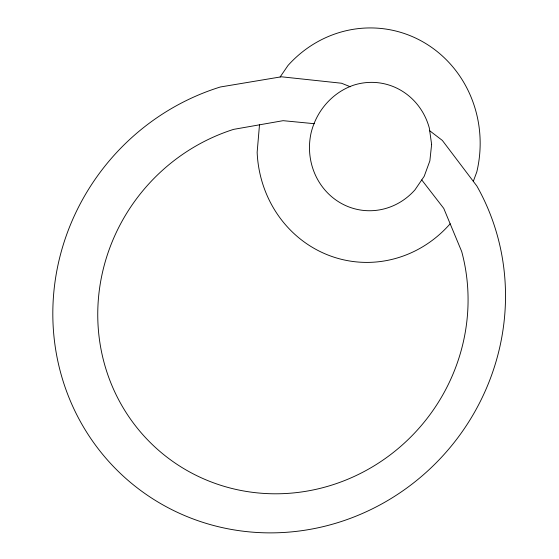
<?xml version="1.0" encoding="UTF-8"?>
<svg xmlns="http://www.w3.org/2000/svg" width="559" height="559" viewBox="0 0 559 559"><rect width="100%" height="100%" fill="white"/><g stroke="black" fill="none" stroke-linecap="round" stroke-linejoin="round"><path stroke-width="0.84" d="M259.495 124.825L257.147 152.307A117.376 111.416 -81.1 0 0 329.873 255.749A117.376 111.416 -81.1 0 0 449.925 224.047L450.135 223.733M473.312 181.34L476.813 171.872A117.376 111.416 -81.1 0 0 422.534 41.645A117.376 111.416 -81.1 0 0 287.99 65.487L280.122 76.995M314.396 123.707L283.106 120.674L233.585 129.374A189.592 182.129 -50.7 0 0 104.337 363.553A189.592 182.129 -50.7 0 0 331.487 485.191A189.592 182.129 -50.7 0 0 461.692 251.529L443.762 208.402L421.738 179.928M350.325 86.764L341.507 83.235L281.408 76.786L220.379 86.98A231.678 222.685 -50.6 0 0 66.137 390.147A231.678 222.685 -50.6 0 0 372.867 508.592A231.678 222.685 -50.6 0 0 476.855 186.028L442.344 140.428L429.696 130.743M431.618 144.418L429.864 160.859L424.19 176.33L414.981 189.829A64.271 60.994 -80.9 0 1 341.661 203.595A64.271 60.994 -80.9 0 1 311.07 132.993C316.289 111.101 332.332 92.396 353.791 85.122A64.271 60.994 -80.9 0 1 429.326 128.081L431.618 144.418"/></g></svg>
